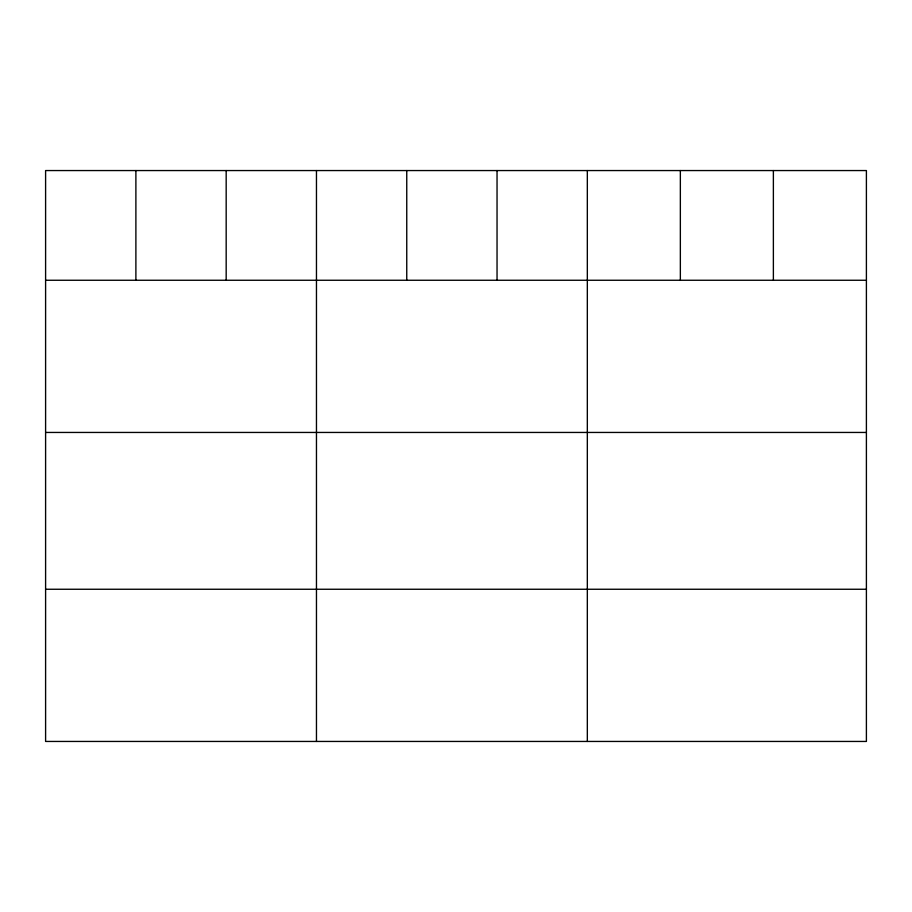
<?xml version="1.0" encoding="UTF-8"?>
<svg xmlns="http://www.w3.org/2000/svg" width="912" height="912" viewBox="0 0 912 912"><rect width="100%" height="100%" fill="white"/><g stroke="black" fill="none" stroke-linecap="round" stroke-linejoin="round"><path stroke-width="1.37" d="M866.4 280.258L866.4 741.445L45.6 741.445L45.6 170.555L866.4 170.555L866.4 280.258L45.6 280.258M45.6 432.448L866.4 432.448M45.6 589.255L866.4 589.255M773.376 170.555L773.376 280.258M680.352 170.555L680.352 280.258M587.328 170.555L587.328 741.445M497.04 170.555L497.04 280.258M406.752 170.555L406.752 280.258M316.464 170.555L316.464 741.445M226.176 170.555L226.176 280.258M135.888 170.555L135.888 280.258"/></g></svg>
